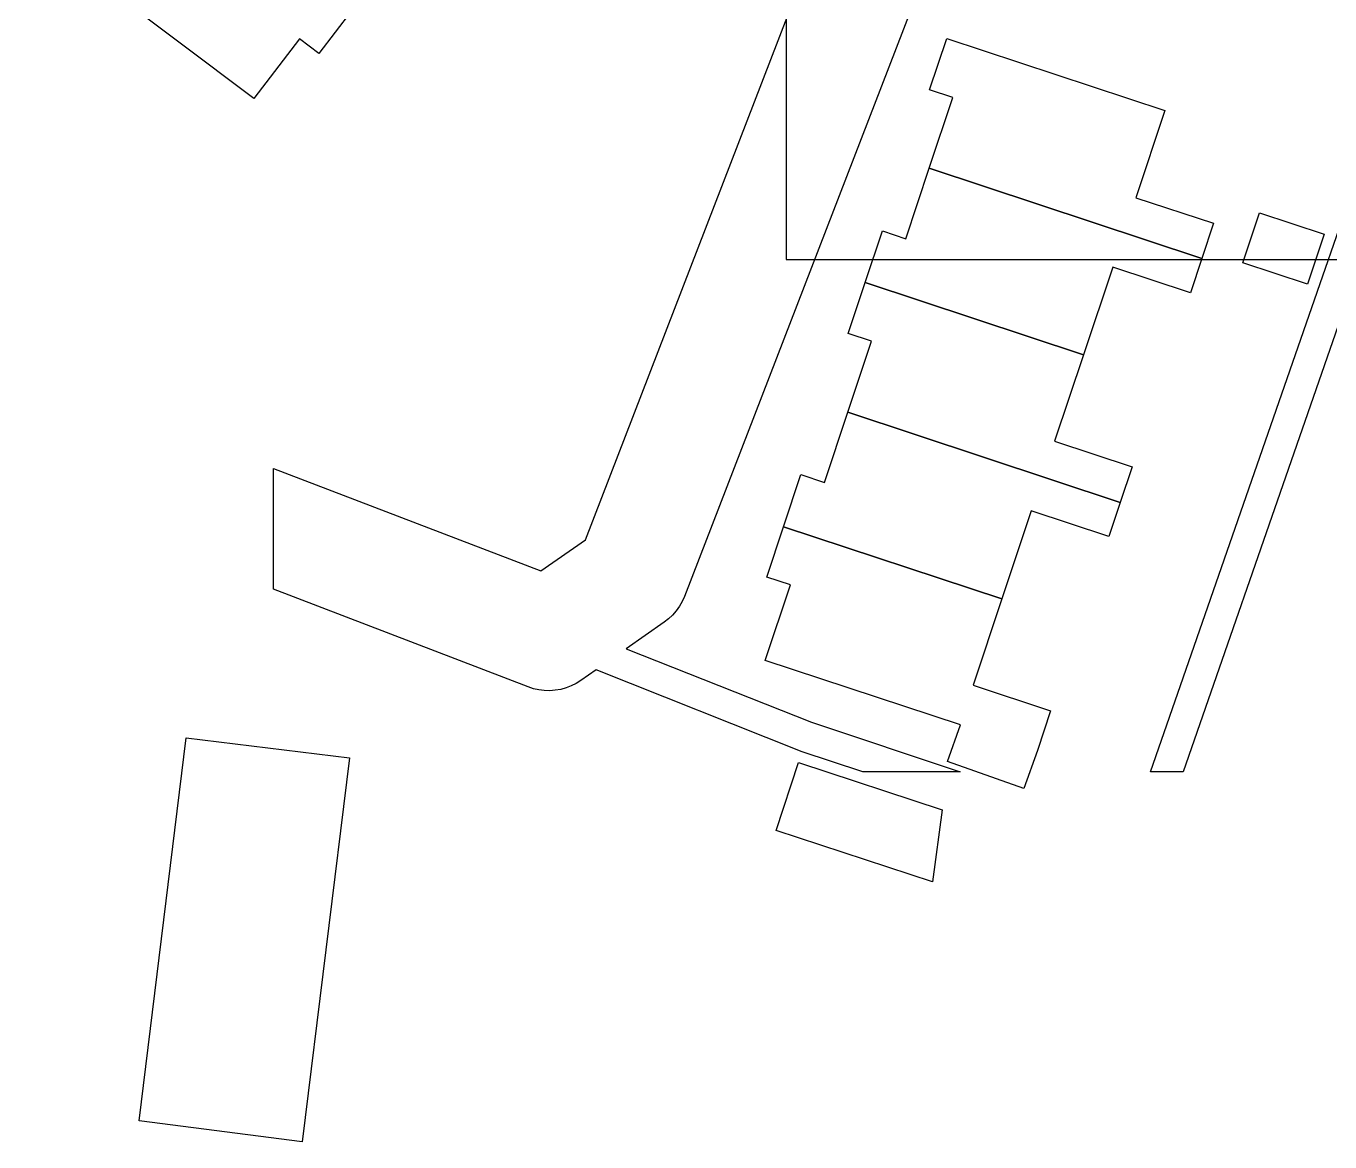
# Model space of a CAD drawing. Extents: x -2942 to 2655, y -2732 to 2337.
# Drawn here: x -2942 to -439, y -2732 to -589 of the extents above; entities that cross this region are included whole.
import ezdxf

# ---------------------------------------------------------------- set-up
doc = ezdxf.new("R2010")
doc.units = 0
for name, color, linetype in [('C-BLDG-EXST', 7, 'Continuous'), ('C-ROAD', 7, 'Continuous'), ('V-PROP-LINE', 7, 'Continuous')]:
    doc.layers.add(name, color=color, linetype=linetype)

msp = doc.modelspace()

# ---------------------------------------------------------------- linework, layer by layer
at = {"layer": 'C-BLDG-EXST'}
for points in [[(-2667.25441, -295.93386), (-2317.49918, -559.22795), (-2380.33107, -641.48016), (-2417.54482, -613.19236), (-2504.91621, -728.08433), (-2942.31249, -399.07551), (-2899.43579, -342.49992), (-2773.772, -436.93764)], [(-1208.36791, -861.68976), (-1163.06423, -725.90835), (-1207.82858, -711.11165), (-1174.92948, -612.75717), (-755.8704, -751.14976), (-811.69101, -918.26535), (-662.56638, -967.4426), (-685.21822, -1034.89811)], [(-1331.60472, -1081.46417), (-1298.43595, -982.23929), (-1253.40193, -997.03598), (-1208.36791, -861.68976), (-685.21822, -1034.89811), (-707.06107, -1101.04803), (-856.1857, -1051.87079), (-912.54564, -1219.85677)], [(-450.34019, -988.33205), (-482.16064, -1084.51055), (-606.47611, -1043.60205), (-574.65566, -947.42354)], [(-1364.77349, -1330.39677), (-1319.20014, -1193.74496), (-1364.23416, -1178.94827), (-1331.60472, -1081.46417), (-912.54564, -1219.85677), (-968.09659, -1386.10197), (-818.97196, -1435.27921), (-841.89347, -1503.60512)], [(-1364.77349, -1330.39677), (-841.89347, -1503.60512), (-863.46665, -1568.88465), (-1012.59128, -1519.7074), (-1069.22088, -1688.56378), (-1488.01029, -1550.17118), (-1454.84153, -1450.07591), (-1409.53784, -1465.3078)], [(-1488.01029, -1550.17118), (-1069.22088, -1688.56378), (-1124.2325, -1854.37378), (-975.37753, -1903.55102), (-1000.72602, -1979.71047), (-1026.88351, -2052.82354), (-1173.31149, -2001.03512), (-1148.23266, -1930.96843), (-1523.33638, -1806.93732), (-1475.06638, -1661.58157), (-1520.37007, -1646.78488)], [(-2321.27449, -1994.07197), (-2412.15152, -2731.73063), (-2725.502, -2691.25732), (-2634.89463, -1955.77465)], [(-1183.55875, -2094.16724), (-1202.16562, -2232.12465), (-1502.57219, -2133.33496), (-1459.42583, -2003.2111)]]:
    msp.add_lwpolyline(points, close=True, dxfattribs=at)
at = {"layer": 'C-ROAD'}
for points in [[(-35.2918, -46.12684), (-721.1128, -2021.11356), (-783.62718, -2021.11356), (-95.50989, -39.51413)], [(-1109.24413, -209.13103), (-1678.23683, -1684.01316), (-1682.57537, -1693.7909), (-1687.85763, -1703.09278), (-1694.03202, -1711.828), (-1701.03828, -1719.91129), (-1708.80801, -1727.26374), (-1717.26537, -1733.81357), (-1789.95089, -1784.56591), (-1434.73368, -1925.85043), (-1148.7326, -2021.11356), (-1335.60579, -2021.11356), (-1454.19514, -1981.61304), (-1454.19514, -1981.61304), (-1455.77674, -1981.03563), (-1847.93962, -1825.05628), (-1877.44626, -1845.65916), (-1886.39028, -1851.276), (-1895.83902, -1855.99468), (-1905.70256, -1859.77028), (-1915.88704, -1862.56687), (-1926.29554, -1864.35785), (-1936.82902, -1865.12618), (-1947.38725, -1864.86453), (-1957.86974, -1863.57541), (-1968.17676, -1861.27107), (-1978.21022, -1857.97345), (-2467.54623, -1670.23832), (-2467.54623, -1438.31386), (-1954.29794, -1635.223), (-1868.35331, -1575.21254), (-1341.35825, -209.19223)]]:
    msp.add_lwpolyline(points, dxfattribs=at)
at = {"layer": 'V-PROP-LINE'}
msp.add_lwpolyline([(-1483.29426, -1036.86159), (1478.75343, -1036.86159), (1478.75343, 1308.74706), (-1483.29426, 1308.74706)], close=True, dxfattribs=at)

doc.saveas('drawing.dxf')
